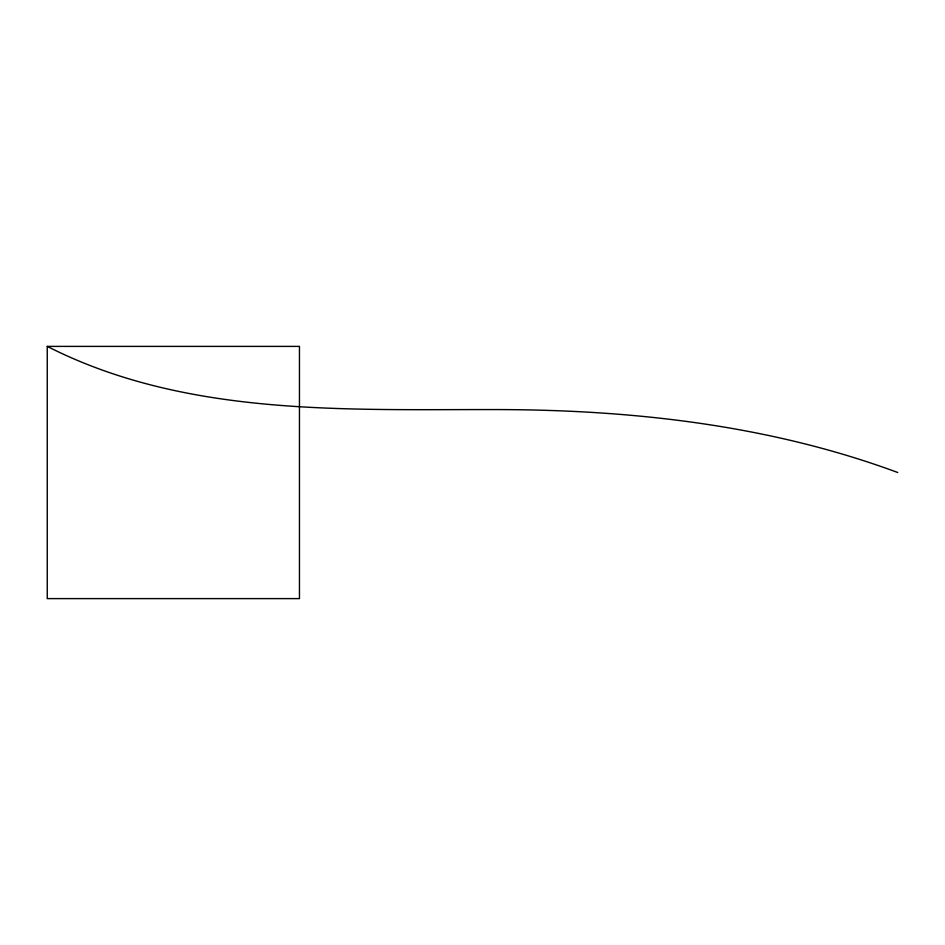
<?xml version="1.0" encoding="UTF-8"?>
<svg xmlns="http://www.w3.org/2000/svg" width="945" height="945" viewBox="0 0 945 945"><rect width="100%" height="100%" fill="white"/><g stroke="black" fill="none" stroke-linecap="round" stroke-linejoin="round"><path stroke-width="1.42" d="M47.25 346.39L299.459 346.39L299.459 598.61L47.25 598.61L47.25 346.39C183.85 415.824 341.239 409.468 490.065 409.575C628.082 409.291 767.6 424.329 897.75 472.5"/></g></svg>
